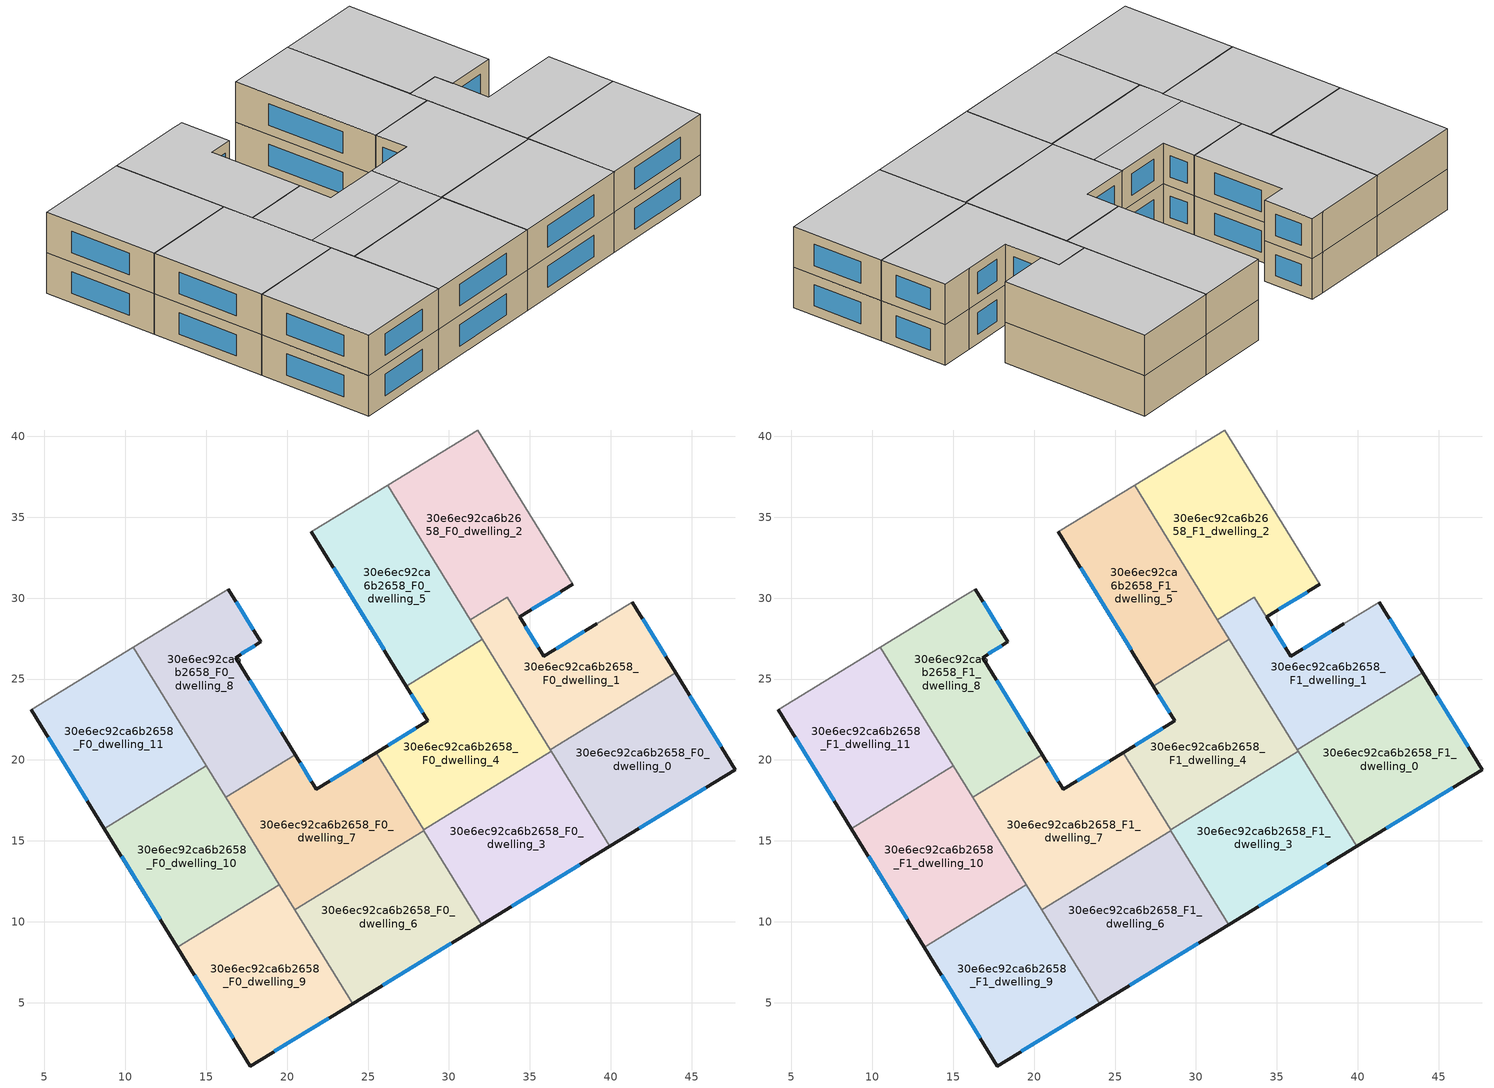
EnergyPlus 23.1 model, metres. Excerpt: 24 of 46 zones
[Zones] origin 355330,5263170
30e6ec92ca6b2658_F0_dwelling_0
 floor ground (EU_floor_Construction): 44.02,25.38 47.7,19.4 39.93,14.66 36.27,20.62 z0
 wall outside (EU_wall_Construction): 39.93,14.66 47.7,19.4 44.02,25.38 z0:3
 wall to 30e6ec92ca6b2658_F0_dwelling_1 (EU_wall_Construction): 44.02,25.38 36.27,20.62 z0:3
 wall to 30e6ec92ca6b2658_F0_dwelling_3 (EU_wall_Construction): 36.32,20.53 39.93,14.66 z0:3
 wall to 30e6ec92ca6b2658_F0_dwelling_4 (EU_wall_Construction): 36.27,20.62 36.32,20.53 z0:3
 window (EU_Window_Construction): 46.83,20.81 44.88,23.98 / 41.75,15.77 45.87,18.29 z0.7:2.3
30e6ec92ca6b2658_F0_dwelling_1
 floor ground (EU_floor_Construction): 41.34,29.75 44.02,25.38 36.27,20.62 31.33,28.65 33.61,30.06 34.36,28.85 35.86,26.4 39.14,28.41 z0
 wall outside (EU_wall_Construction): 44.02,25.38 41.34,29.75 / 39.14,28.41 35.86,26.4 34.36,28.85 z0:3
 wall adiabatic (EU_wall_Construction): 41.34,29.75 39.14,28.41 z0:3
 wall to 30e6ec92ca6b2658_F0_dwelling_4 (EU_wall_Construction): 32.07,27.45 36.27,20.62 z0:3
 wall to 30e6ec92ca6b2658_F0_dwelling_2 (EU_wall_Construction): 34.36,28.85 33.61,30.06 31.33,28.65 z0:3
 wall to 30e6ec92ca6b2658_F0_dwelling_5 (EU_wall_Construction): 31.33,28.65 32.07,27.45 z0:3
 window (EU_Window_Construction): 43.39,26.41 41.97,28.72 / 35.51,26.98 34.71,28.27 / 38.37,27.94 36.63,26.87 z0.7:2.3
30e6ec92ca6b2658_F0_dwelling_10
 floor ground (EU_floor_Construction): 15.01,19.64 19.52,12.29 13.22,8.42 8.7,15.76 z0
 wall outside (EU_wall_Construction): 8.7,15.76 13.22,8.42 z0:3
 wall to 30e6ec92ca6b2658_F0_dwelling_9 (EU_wall_Construction): 13.22,8.42 19.52,12.29 z0:3
 wall to 30e6ec92ca6b2658_F0_dwelling_11 (EU_wall_Construction): 15.01,19.64 8.7,15.76 z0:3
 wall to 30e6ec92ca6b2658_F0_dwelling_7 (EU_wall_Construction): 19.52,12.29 16.2,17.69 z0:3
 wall to 30e6ec92ca6b2658_F0_dwelling_8 (EU_wall_Construction): 16.2,17.69 15.01,19.64 z0:3
 window (EU_Window_Construction): 9.76,14.04 12.16,10.14 z0.7:2.3
30e6ec92ca6b2658_F0_dwelling_11
 floor ground (EU_floor_Construction): 10.5,26.97 15.01,19.64 8.7,15.76 4.18,23.12 z0
 wall outside (EU_wall_Construction): 4.18,23.12 8.7,15.76 z0:3
 wall adiabatic (EU_wall_Construction): 10.5,26.97 4.18,23.12 z0:3
 wall to 30e6ec92ca6b2658_F0_dwelling_8 (EU_wall_Construction): 15.01,19.64 10.5,26.97 z0:3
 window (EU_Window_Construction): 5.24,21.39 7.64,17.49 z0.7:2.3
30e6ec92ca6b2658_F0_dwelling_2
 floor ground (EU_floor_Construction): 31.77,40.39 37.64,30.85 34.36,28.85 33.61,30.06 31.32,28.66 26.2,36.99 z0
 wall outside (EU_wall_Construction): 34.36,28.85 37.64,30.85 z0:3
 wall adiabatic (EU_wall_Construction): 37.64,30.85 31.77,40.39 26.2,36.99 z0:3
 wall to 30e6ec92ca6b2658_F0_dwelling_5 (EU_wall_Construction): 26.2,36.99 31.32,28.66 z0:3
 window (EU_Window_Construction): 35.13,29.32 36.87,30.38 z0.7:2.3
30e6ec92ca6b2658_F0_dwelling_3
 floor ground (EU_floor_Construction): 36.32,20.53 39.93,14.66 32.03,9.83 28.43,15.68 z0
 wall outside (EU_wall_Construction): 32.03,9.83 39.93,14.66 z0:3
 wall to 30e6ec92ca6b2658_F0_dwelling_4 (EU_wall_Construction): 36.32,20.53 28.43,15.68 25.5,20.46 z0:3
 wall to 30e6ec92ca6b2658_F0_dwelling_6 (EU_wall_Construction): 28.46,15.64 32.03,9.83 z0:3
 wall to 30e6ec92ca6b2658_F0_dwelling_7 (EU_wall_Construction): 25.5,20.46 28.43,15.68 28.46,15.64 z0:3
 window (EU_Window_Construction): 33.88,10.96 38.08,13.52 z0.7:2.3
30e6ec92ca6b2658_F0_dwelling_4
 floor ground (EU_floor_Construction): 32.07,27.45 36.32,20.53 28.43,15.68 25.5,20.46 28.69,22.41 27.37,24.56 z0
 wall outside (EU_wall_Construction): 27.37,24.56 28.69,22.41 25.5,20.46 z0:3
 wall to 30e6ec92ca6b2658_F0_dwelling_5 (EU_wall_Construction): 32.07,27.45 27.37,24.56 z0:3
 window (EU_Window_Construction): 27.94,21.95 26.25,20.91 / 27.68,24.05 28.38,22.91 z0.7:2.3
30e6ec92ca6b2658_F0_dwelling_5
 floor ground (EU_floor_Construction): 26.2,36.99 32.07,27.45 27.37,24.56 21.5,34.11 z0
 wall outside (EU_wall_Construction): 21.5,34.11 27.37,24.56 z0:3
 wall adiabatic (EU_wall_Construction): 26.2,36.99 21.5,34.11 z0:3
 window (EU_Window_Construction): 22.88,31.86 25.99,26.8 z0.7:2.3
30e6ec92ca6b2658_F0_dwelling_6
 floor ground (EU_floor_Construction): 28.46,15.64 32.03,9.83 24.04,4.94 20.48,10.74 z0
 wall outside (EU_wall_Construction): 24.04,4.94 32.03,9.83 z0:3
 wall to 30e6ec92ca6b2658_F0_dwelling_7 (EU_wall_Construction): 28.46,15.64 20.48,10.74 z0:3
 wall to 30e6ec92ca6b2658_F0_dwelling_9 (EU_wall_Construction): 20.48,10.74 24.04,4.94 z0:3
 window (EU_Window_Construction): 25.92,6.09 30.15,8.68 z0.7:2.3
30e6ec92ca6b2658_F0_dwelling_7
 floor ground (EU_floor_Construction): 25.5,20.46 28.46,15.64 20.48,10.74 16.2,17.69 20.5,20.33 21.81,18.2 z0
 wall outside (EU_wall_Construction): 25.5,20.46 21.81,18.2 20.5,20.33 z0:3
 wall to 30e6ec92ca6b2658_F0_dwelling_8 (EU_wall_Construction): 20.5,20.33 16.2,17.69 z0:3
 wall to 30e6ec92ca6b2658_F0_dwelling_9 (EU_wall_Construction): 19.52,12.29 20.48,10.74 z0:3
 window (EU_Window_Construction): 21.5,18.7 20.8,19.83 / 24.63,19.93 22.67,18.73 z0.7:2.3
30e6ec92ca6b2658_F0_dwelling_8
 floor ground (EU_floor_Construction): 18.38,27.29 16.81,26.33 20.5,20.33 16.2,17.69 10.5,26.97 15.44,29.99 16.37,30.55 z0
 wall outside (EU_wall_Construction): 20.5,20.33 16.81,26.33 18.38,27.29 16.37,30.55 z0:3
 wall adiabatic (EU_wall_Construction): 16.37,30.55 15.44,29.99 10.5,26.97 z0:3
 window (EU_Window_Construction): 17.9,28.06 16.84,29.79 / 17.18,26.55 18.01,27.06 / 19.63,21.74 17.67,24.92 z0.7:2.3
30e6ec92ca6b2658_F0_dwelling_9
 floor ground (EU_floor_Construction): 19.52,12.29 24.04,4.94 17.73,1.08 13.22,8.42 z0
 wall outside (EU_wall_Construction): 13.22,8.42 17.73,1.08 24.04,4.94 z0:3
 window (EU_Window_Construction): 19.21,1.99 22.56,4.04 / 14.28,6.7 16.67,2.81 z0.7:2.3
30e6ec92ca6b2658_F1_dwelling_0
 floor to 30e6ec92ca6b2658_F0_dwelling_0 (EU_floor_Construction): 44.02,25.38 47.7,19.4 39.93,14.66 36.27,20.62 z3
 wall outside (EU_wall_Construction): 39.93,14.66 47.7,19.4 44.02,25.38 z3:6
 wall to 30e6ec92ca6b2658_F1_dwelling_1 (EU_wall_Construction): 44.02,25.38 36.27,20.62 z3:6
 wall to 30e6ec92ca6b2658_F1_dwelling_3 (EU_wall_Construction): 36.32,20.53 39.93,14.66 z3:6
 wall to 30e6ec92ca6b2658_F1_dwelling_4 (EU_wall_Construction): 36.27,20.62 36.32,20.53 z3:6
 window (EU_Window_Construction): 46.83,20.81 44.88,23.98 / 41.75,15.77 45.87,18.29 z3.7:5.3
 ceiling to 30e6ec92ca6b2658_F2_dwelling_0 (EU_floor_Construction): 47.7,19.4 44.02,25.38 36.27,20.62 39.93,14.66 z6
30e6ec92ca6b2658_F1_dwelling_1
 floor to 30e6ec92ca6b2658_F0_dwelling_1 (EU_floor_Construction): 41.34,29.75 44.02,25.38 36.27,20.62 31.33,28.65 33.61,30.06 34.36,28.85 35.86,26.4 39.14,28.41 z3
 wall outside (EU_wall_Construction): 44.02,25.38 41.34,29.75 / 39.14,28.41 35.86,26.4 34.36,28.85 z3:6
 wall adiabatic (EU_wall_Construction): 41.34,29.75 39.14,28.41 z3:6
 wall to 30e6ec92ca6b2658_F1_dwelling_4 (EU_wall_Construction): 32.07,27.45 36.27,20.62 z3:6
 wall to 30e6ec92ca6b2658_F1_dwelling_2 (EU_wall_Construction): 34.36,28.85 33.61,30.06 31.33,28.65 z3:6
 wall to 30e6ec92ca6b2658_F1_dwelling_5 (EU_wall_Construction): 31.33,28.65 32.07,27.45 z3:6
 window (EU_Window_Construction): 43.39,26.41 41.97,28.72 / 35.51,26.98 34.71,28.27 / 38.37,27.94 36.63,26.87 z3.7:5.3
 ceiling to 30e6ec92ca6b2658_F2_dwelling_1 (EU_floor_Construction): 44.02,25.38 41.34,29.75 39.14,28.41 35.86,26.4 34.36,28.85 33.61,30.06 31.33,28.65 36.27,20.62 z6
30e6ec92ca6b2658_F1_dwelling_10
 floor to 30e6ec92ca6b2658_F0_dwelling_10 (EU_floor_Construction): 15.01,19.64 19.52,12.29 13.22,8.42 8.7,15.76 z3
 wall outside (EU_wall_Construction): 8.7,15.76 13.22,8.42 z3:6
 wall to 30e6ec92ca6b2658_F1_dwelling_9 (EU_wall_Construction): 13.22,8.42 19.52,12.29 z3:6
 wall to 30e6ec92ca6b2658_F1_dwelling_11 (EU_wall_Construction): 15.01,19.64 8.7,15.76 z3:6
 wall to 30e6ec92ca6b2658_F1_dwelling_7 (EU_wall_Construction): 19.52,12.29 16.2,17.69 z3:6
 wall to 30e6ec92ca6b2658_F1_dwelling_8 (EU_wall_Construction): 16.2,17.69 15.01,19.64 z3:6
 window (EU_Window_Construction): 9.76,14.04 12.16,10.14 z3.7:5.3
 ceiling to 30e6ec92ca6b2658_F2_dwelling_9 (EU_floor_Construction): 19.52,12.29 15.01,19.64 8.7,15.76 13.22,8.42 z6
30e6ec92ca6b2658_F1_dwelling_11
 floor to 30e6ec92ca6b2658_F0_dwelling_11 (EU_floor_Construction): 10.5,26.97 15.01,19.64 8.7,15.76 4.18,23.12 z3
 wall outside (EU_wall_Construction): 4.18,23.12 8.7,15.76 z3:6
 wall adiabatic (EU_wall_Construction): 10.5,26.97 4.18,23.12 z3:6
 wall to 30e6ec92ca6b2658_F1_dwelling_8 (EU_wall_Construction): 15.01,19.64 10.5,26.97 z3:6
 window (EU_Window_Construction): 5.24,21.39 7.64,17.49 z3.7:5.3
 ceiling to 30e6ec92ca6b2658_F2_dwelling_10 (EU_floor_Construction): 15.01,19.64 10.5,26.97 4.18,23.12 8.7,15.76 z6
30e6ec92ca6b2658_F1_dwelling_2
 floor to 30e6ec92ca6b2658_F0_dwelling_2 (EU_floor_Construction): 31.77,40.39 37.64,30.85 34.35,28.85 33.61,30.06 31.32,28.66 26.2,36.99 z3
 wall outside (EU_wall_Construction): 34.36,28.85 37.64,30.85 z3:6
 wall adiabatic (EU_wall_Construction): 37.64,30.85 31.77,40.39 26.2,36.99 z3:6
 wall to 30e6ec92ca6b2658_F1_dwelling_5 (EU_wall_Construction): 26.2,36.99 31.32,28.66 z3:6
 window (EU_Window_Construction): 35.13,29.32 36.87,30.38 z3.7:5.3
 ceiling to 30e6ec92ca6b2658_F2_dwelling_2 (EU_floor_Construction): 37.64,30.85 31.77,40.39 26.2,36.99 31.32,28.66 33.61,30.06 34.35,28.85 z6
30e6ec92ca6b2658_F1_dwelling_3
 floor to 30e6ec92ca6b2658_F0_dwelling_3 (EU_floor_Construction): 36.32,20.53 39.93,14.66 32.03,9.83 28.43,15.68 z3
 wall outside (EU_wall_Construction): 32.03,9.83 39.93,14.66 z3:6
 wall to 30e6ec92ca6b2658_F1_dwelling_4 (EU_wall_Construction): 36.32,20.53 28.43,15.68 25.5,20.46 z3:6
 wall to 30e6ec92ca6b2658_F1_dwelling_6 (EU_wall_Construction): 28.46,15.64 32.03,9.83 z3:6
 wall to 30e6ec92ca6b2658_F1_dwelling_7 (EU_wall_Construction): 25.5,20.46 28.43,15.68 28.46,15.64 z3:6
 window (EU_Window_Construction): 33.88,10.96 38.08,13.52 z3.7:5.3
 ceiling to 30e6ec92ca6b2658_F2_dwelling_3 (EU_floor_Construction): 39.93,14.66 36.32,20.53 28.43,15.68 32.03,9.83 z6
30e6ec92ca6b2658_F1_dwelling_4
 floor to 30e6ec92ca6b2658_F0_dwelling_4 (EU_floor_Construction): 32.07,27.45 36.32,20.53 28.43,15.68 25.5,20.46 28.69,22.41 27.37,24.56 z3
 wall outside (EU_wall_Construction): 27.37,24.56 28.69,22.41 25.5,20.46 z3:6
 wall to 30e6ec92ca6b2658_F1_dwelling_5 (EU_wall_Construction): 32.07,27.45 27.37,24.56 z3:6
 window (EU_Window_Construction): 27.94,21.95 26.25,20.91 / 27.68,24.05 28.38,22.91 z3.7:5.3
 ceiling to 30e6ec92ca6b2658_F2_dwelling_4 (EU_floor_Construction): 36.32,20.53 32.07,27.45 27.37,24.56 28.69,22.41 25.5,20.46 28.43,15.68 z6
30e6ec92ca6b2658_F1_dwelling_5
 floor to 30e6ec92ca6b2658_F0_dwelling_5 (EU_floor_Construction): 26.2,36.99 32.07,27.45 27.37,24.56 21.5,34.11 z3
 wall outside (EU_wall_Construction): 21.5,34.11 27.37,24.56 z3:6
 wall adiabatic (EU_wall_Construction): 26.2,36.99 21.5,34.11 z3:6
 window (EU_Window_Construction): 22.88,31.86 25.99,26.8 z3.7:5.3
 ceiling to 30e6ec92ca6b2658_F2_dwelling_5 (EU_floor_Construction): 32.07,27.45 26.2,36.99 21.5,34.11 27.37,24.56 z6
30e6ec92ca6b2658_F1_dwelling_6
 floor to 30e6ec92ca6b2658_F0_dwelling_6 (EU_floor_Construction): 28.46,15.64 32.03,9.83 24.04,4.94 20.48,10.74 z3
 wall outside (EU_wall_Construction): 24.04,4.94 32.03,9.83 z3:6
 wall to 30e6ec92ca6b2658_F1_dwelling_7 (EU_wall_Construction): 28.46,15.64 20.48,10.74 z3:6
 wall to 30e6ec92ca6b2658_F1_dwelling_9 (EU_wall_Construction): 20.48,10.74 24.04,4.94 z3:6
 window (EU_Window_Construction): 25.92,6.09 30.15,8.68 z3.7:5.3
 ceiling to 30e6ec92ca6b2658_F2_dwelling_6 (EU_floor_Construction): 32.03,9.83 28.46,15.64 20.48,10.74 24.04,4.94 z6
30e6ec92ca6b2658_F1_dwelling_7
 floor to 30e6ec92ca6b2658_F0_dwelling_7 (EU_floor_Construction): 25.5,20.46 28.46,15.64 20.48,10.74 16.2,17.69 20.5,20.33 21.81,18.2 z3
 wall outside (EU_wall_Construction): 25.5,20.46 21.81,18.2 20.5,20.33 z3:6
 wall to 30e6ec92ca6b2658_F1_dwelling_8 (EU_wall_Construction): 20.5,20.33 16.2,17.69 z3:6
 wall to 30e6ec92ca6b2658_F1_dwelling_9 (EU_wall_Construction): 19.52,12.29 20.48,10.74 z3:6
 window (EU_Window_Construction): 21.5,18.7 20.8,19.83 / 24.63,19.93 22.67,18.73 z3.7:5.3
 ceiling to 30e6ec92ca6b2658_F2_dwelling_7 (EU_floor_Construction): 26.67,18.54 25.5,20.46 21.81,18.2 20.5,20.33 16.2,17.69 18.7,13.63 z6
 ceiling to 30e6ec92ca6b2658_F2_dwelling_6 (EU_floor_Construction): 28.46,15.64 26.67,18.54 18.7,13.63 20.48,10.74 z6
30e6ec92ca6b2658_F1_dwelling_8
 floor to 30e6ec92ca6b2658_F0_dwelling_8 (EU_floor_Construction): 18.38,27.29 16.81,26.33 20.5,20.33 16.2,17.69 10.5,26.97 15.44,29.99 16.37,30.55 z3
 wall outside (EU_wall_Construction): 20.5,20.33 16.81,26.33 18.38,27.29 16.37,30.55 z3:6
 wall adiabatic (EU_wall_Construction): 16.37,30.55 15.44,29.99 10.5,26.97 z3:6
 window (EU_Window_Construction): 17.9,28.06 16.84,29.79 / 17.18,26.55 18.01,27.06 / 19.63,21.74 17.67,24.92 z3.7:5.3
 ceiling to 30e6ec92ca6b2658_F2_dwelling_7 (EU_floor_Construction): 20.5,20.33 16.81,26.33 18.38,27.29 16.37,30.55 15.44,29.99 10.5,26.97 16.2,17.69 z6
30e6ec92ca6b2658_F1_dwelling_9
 floor to 30e6ec92ca6b2658_F0_dwelling_9 (EU_floor_Construction): 19.52,12.29 24.04,4.94 17.73,1.08 13.22,8.42 z3
 wall outside (EU_wall_Construction): 13.22,8.42 17.73,1.08 24.04,4.94 z3:6
 window (EU_Window_Construction): 19.21,1.99 22.56,4.04 / 14.28,6.7 16.67,2.81 z3.7:5.3
 ceiling to 30e6ec92ca6b2658_F2_dwelling_8 (EU_floor_Construction): 24.04,4.94 19.52,12.29 13.22,8.42 17.73,1.08 z6
[Building]
EU S2 Campaign: North Axis=0; Terrain=City; Solar Distribution=FullExterior
[Site:Location]
Budapest.Ferenc.Liszt.Intl.AP: Latitude=47.437; Longitude=19.256; Time Zone=1; Elevation=185
[SizingPeriod:WeatherFileDays]
AnnualSizingPeriod: Begin Month=1; Begin Day of Month=1; End Month=12; End Day of Month=31; Day of Week for Start Day=Monday; Use Weather File Daylight Saving Period=No; Use Weather File Rain and Snow Indicators=No
[MATERIAL]
EU_InternalMass_Material: Roughness=MediumRough; Thickness=0.1; Conductivity=1; Density=1800; Specific Heat=900; Thermal Absorptance=0.9; Solar Absorptance=0.7; Visible Absorptance=0.7
[MATERIAL:NOMASS] Roughness=MediumRough; Thermal Absorptance=0.9; Solar Absorptance=0.7; Visible Absorptance=0.7
Name | Thermal Resistance
EU_wall_NoMass | 0.832559
EU_floor_NoMass | 0.872794
[WINDOWMATERIAL:SIMPLEGLAZINGSYSTEM]
EU_Window_SimpleGlazing: UFactor=2.79869; Solar Heat Gain Coefficient=0.75; Visible Transmittance=0.75
[CONSTRUCTION]
EU_wall_Construction: EU_wall_NoMass
EU_floor_Construction: EU_floor_NoMass
EU_Window_Construction: EU_Window_SimpleGlazing
EU_InternalMass_Construction: EU_InternalMass_Material
[ZONE] Type=1; Multiplier=1; Ceiling Height=autocalculate; Floor Area=autocalculate; Part of Total Floor Area=Yes
Name | Volume
30e6ec92ca6b2658_F0_dwelling_0; 30e6ec92ca6b2658_F1_dwelling_0 | 191.306
30e6ec92ca6b2658_F0_dwelling_1; 30e6ec92ca6b2658_F1_dwelling_1 | 174.742
30e6ec92ca6b2658_F0_dwelling_10; 30e6ec92ca6b2658_F1_dwelling_10 | 191.302
30e6ec92ca6b2658_F0_dwelling_11; 30e6ec92ca6b2658_F1_dwelling_11 | 191.326
30e6ec92ca6b2658_F0_dwelling_2 | 207.886
30e6ec92ca6b2658_F1_dwelling_2 | 207.867
30e6ec92ca6b2658_F0_dwelling_3; 30e6ec92ca6b2658_F1_dwelling_3 | 191.313
30e6ec92ca6b2658_F0_dwelling_4; 30e6ec92ca6b2658_F1_dwelling_4 | 197.141
30e6ec92ca6b2658_F0_dwelling_5; 30e6ec92ca6b2658_F1_dwelling_5 | 185.453
30e6ec92ca6b2658_F0_dwelling_6; 30e6ec92ca6b2658_F1_dwelling_6 | 191.316
30e6ec92ca6b2658_F0_dwelling_7; 30e6ec92ca6b2658_F1_dwelling_7 | 196.834
30e6ec92ca6b2658_F0_dwelling_8; 30e6ec92ca6b2658_F1_dwelling_8 | 185.775
30e6ec92ca6b2658_F0_dwelling_9; 30e6ec92ca6b2658_F1_dwelling_9 | 191.299
[INTERNALMASS] Construction=EU_InternalMass_Construction
Name | Zone or ZoneList | Surface Area
30e6ec92ca6b2658_F0_dwelling_0_EU_InternalMass | 30e6ec92ca6b2658_F0_dwelling_0 | 63.7686
30e6ec92ca6b2658_F0_dwelling_1_EU_InternalMass | 30e6ec92ca6b2658_F0_dwelling_1 | 58.2436
30e6ec92ca6b2658_F0_dwelling_2_EU_InternalMass | 30e6ec92ca6b2658_F0_dwelling_2 | 69.2951
30e6ec92ca6b2658_F0_dwelling_3_EU_InternalMass | 30e6ec92ca6b2658_F0_dwelling_3 | 63.7744
30e6ec92ca6b2658_F0_dwelling_4_EU_InternalMass | 30e6ec92ca6b2658_F0_dwelling_4 | 65.7137
30e6ec92ca6b2658_F0_dwelling_5_EU_InternalMass | 30e6ec92ca6b2658_F0_dwelling_5 | 61.8177
30e6ec92ca6b2658_F0_dwelling_6_EU_InternalMass | 30e6ec92ca6b2658_F0_dwelling_6 | 63.7721
30e6ec92ca6b2658_F0_dwelling_7_EU_InternalMass | 30e6ec92ca6b2658_F0_dwelling_7 | 65.6115
30e6ec92ca6b2658_F0_dwelling_8_EU_InternalMass | 30e6ec92ca6b2658_F0_dwelling_8 | 61.9249
30e6ec92ca6b2658_F0_dwelling_9_EU_InternalMass | 30e6ec92ca6b2658_F0_dwelling_9 | 63.7664
30e6ec92ca6b2658_F0_dwelling_10_EU_InternalMass | 30e6ec92ca6b2658_F0_dwelling_10 | 63.7673
30e6ec92ca6b2658_F0_dwelling_11_EU_InternalMass | 30e6ec92ca6b2658_F0_dwelling_11 | 63.7755
30e6ec92ca6b2658_F1_dwelling_0_EU_InternalMass | 30e6ec92ca6b2658_F1_dwelling_0 | 63.7686
30e6ec92ca6b2658_F1_dwelling_1_EU_InternalMass | 30e6ec92ca6b2658_F1_dwelling_1 | 58.2436
30e6ec92ca6b2658_F1_dwelling_2_EU_InternalMass | 30e6ec92ca6b2658_F1_dwelling_2 | 69.2951
30e6ec92ca6b2658_F1_dwelling_3_EU_InternalMass | 30e6ec92ca6b2658_F1_dwelling_3 | 63.7744
30e6ec92ca6b2658_F1_dwelling_4_EU_InternalMass | 30e6ec92ca6b2658_F1_dwelling_4 | 65.7137
30e6ec92ca6b2658_F1_dwelling_5_EU_InternalMass | 30e6ec92ca6b2658_F1_dwelling_5 | 61.8177
30e6ec92ca6b2658_F1_dwelling_6_EU_InternalMass | 30e6ec92ca6b2658_F1_dwelling_6 | 63.7721
30e6ec92ca6b2658_F1_dwelling_7_EU_InternalMass | 30e6ec92ca6b2658_F1_dwelling_7 | 65.6115
30e6ec92ca6b2658_F1_dwelling_8_EU_InternalMass | 30e6ec92ca6b2658_F1_dwelling_8 | 61.9249
30e6ec92ca6b2658_F1_dwelling_9_EU_InternalMass | 30e6ec92ca6b2658_F1_dwelling_9 | 63.7664
30e6ec92ca6b2658_F1_dwelling_10_EU_InternalMass | 30e6ec92ca6b2658_F1_dwelling_10 | 63.7673
30e6ec92ca6b2658_F1_dwelling_11_EU_InternalMass | 30e6ec92ca6b2658_F1_dwelling_11 | 63.7755
[OTHEREQUIPMENT] Fuel Type=Electricity; Design Level Calculation Method=Watts/Area; Power per Zone Floor Area=1; Fraction Latent=0; Fraction Radiant=0; Fraction Lost=0; Carbon Dioxide Generation Rate=0; EndUse Subcategory=EU_Step8_InternalGains
Name | Zone or ZoneList or Space or SpaceList | Schedule
EU_Step8_InternalGain_30e6ec92ca6b2658_F0_dwelling_0_f000 | 30e6ec92ca6b2658_F0_dwelling_0 | EU_Step8_GainSchedule_30e6ec92ca6b2658_F0_dwelling_0_f000
EU_Step8_InternalGain_30e6ec92ca6b2658_F0_dwelling_1_f000 | 30e6ec92ca6b2658_F0_dwelling_1 | EU_Step8_GainSchedule_30e6ec92ca6b2658_F0_dwelling_1_f000
EU_Step8_InternalGain_30e6ec92ca6b2658_F0_dwelling_2_f000 | 30e6ec92ca6b2658_F0_dwelling_2 | EU_Step8_GainSchedule_30e6ec92ca6b2658_F0_dwelling_2_f000
EU_Step8_InternalGain_30e6ec92ca6b2658_F0_dwelling_3_f000 | 30e6ec92ca6b2658_F0_dwelling_3 | EU_Step8_GainSchedule_30e6ec92ca6b2658_F0_dwelling_3_f000
EU_Step8_InternalGain_30e6ec92ca6b2658_F0_dwelling_4_f000 | 30e6ec92ca6b2658_F0_dwelling_4 | EU_Step8_GainSchedule_30e6ec92ca6b2658_F0_dwelling_4_f000
EU_Step8_InternalGain_30e6ec92ca6b2658_F0_dwelling_5_f000 | 30e6ec92ca6b2658_F0_dwelling_5 | EU_Step8_GainSchedule_30e6ec92ca6b2658_F0_dwelling_5_f000
EU_Step8_InternalGain_30e6ec92ca6b2658_F0_dwelling_6_f000 | 30e6ec92ca6b2658_F0_dwelling_6 | EU_Step8_GainSchedule_30e6ec92ca6b2658_F0_dwelling_6_f000
EU_Step8_InternalGain_30e6ec92ca6b2658_F0_dwelling_7_f000 | 30e6ec92ca6b2658_F0_dwelling_7 | EU_Step8_GainSchedule_30e6ec92ca6b2658_F0_dwelling_7_f000
EU_Step8_InternalGain_30e6ec92ca6b2658_F0_dwelling_8_f000 | 30e6ec92ca6b2658_F0_dwelling_8 | EU_Step8_GainSchedule_30e6ec92ca6b2658_F0_dwelling_8_f000
EU_Step8_InternalGain_30e6ec92ca6b2658_F0_dwelling_9_f000 | 30e6ec92ca6b2658_F0_dwelling_9 | EU_Step8_GainSchedule_30e6ec92ca6b2658_F0_dwelling_9_f000
EU_Step8_InternalGain_30e6ec92ca6b2658_F0_dwelling_10_f000 | 30e6ec92ca6b2658_F0_dwelling_10 | EU_Step8_GainSchedule_30e6ec92ca6b2658_F0_dwelling_10_f000
EU_Step8_InternalGain_30e6ec92ca6b2658_F0_dwelling_11_f000 | 30e6ec92ca6b2658_F0_dwelling_11 | EU_Step8_GainSchedule_30e6ec92ca6b2658_F0_dwelling_11_f000
EU_Step8_InternalGain_30e6ec92ca6b2658_F1_dwelling_0_f000 | 30e6ec92ca6b2658_F1_dwelling_0 | EU_Step8_GainSchedule_30e6ec92ca6b2658_F1_dwelling_0_f000
EU_Step8_InternalGain_30e6ec92ca6b2658_F1_dwelling_1_f000 | 30e6ec92ca6b2658_F1_dwelling_1 | EU_Step8_GainSchedule_30e6ec92ca6b2658_F1_dwelling_1_f000
EU_Step8_InternalGain_30e6ec92ca6b2658_F1_dwelling_2_f000 | 30e6ec92ca6b2658_F1_dwelling_2 | EU_Step8_GainSchedule_30e6ec92ca6b2658_F1_dwelling_2_f000
EU_Step8_InternalGain_30e6ec92ca6b2658_F1_dwelling_3_f000 | 30e6ec92ca6b2658_F1_dwelling_3 | EU_Step8_GainSchedule_30e6ec92ca6b2658_F1_dwelling_3_f000
EU_Step8_InternalGain_30e6ec92ca6b2658_F1_dwelling_4_f000 | 30e6ec92ca6b2658_F1_dwelling_4 | EU_Step8_GainSchedule_30e6ec92ca6b2658_F1_dwelling_4_f000
EU_Step8_InternalGain_30e6ec92ca6b2658_F1_dwelling_5_f000 | 30e6ec92ca6b2658_F1_dwelling_5 | EU_Step8_GainSchedule_30e6ec92ca6b2658_F1_dwelling_5_f000
EU_Step8_InternalGain_30e6ec92ca6b2658_F1_dwelling_6_f000 | 30e6ec92ca6b2658_F1_dwelling_6 | EU_Step8_GainSchedule_30e6ec92ca6b2658_F1_dwelling_6_f000
EU_Step8_InternalGain_30e6ec92ca6b2658_F1_dwelling_7_f000 | 30e6ec92ca6b2658_F1_dwelling_7 | EU_Step8_GainSchedule_30e6ec92ca6b2658_F1_dwelling_7_f000
EU_Step8_InternalGain_30e6ec92ca6b2658_F1_dwelling_8_f000 | 30e6ec92ca6b2658_F1_dwelling_8 | EU_Step8_GainSchedule_30e6ec92ca6b2658_F1_dwelling_8_f000
EU_Step8_InternalGain_30e6ec92ca6b2658_F1_dwelling_9_f000 | 30e6ec92ca6b2658_F1_dwelling_9 | EU_Step8_GainSchedule_30e6ec92ca6b2658_F1_dwelling_9_f000
EU_Step8_InternalGain_30e6ec92ca6b2658_F1_dwelling_10_f000 | 30e6ec92ca6b2658_F1_dwelling_10 | EU_Step8_GainSchedule_30e6ec92ca6b2658_F1_dwelling_10_f000
EU_Step8_InternalGain_30e6ec92ca6b2658_F1_dwelling_11_f000 | 30e6ec92ca6b2658_F1_dwelling_11 | EU_Step8_GainSchedule_30e6ec92ca6b2658_F1_dwelling_11_f000
[ZONEVENTILATION:DESIGNFLOWRATE] Schedule=EU_AlwaysOn; Design Flow Rate Calculation Method=AirChanges/Hour; Air Changes per Hour=0.475469; Ventilation Type=Natural; Fan Pressure Rise=0; Fan Total Efficiency=1; Constant Term Coefficient=1; Temperature Term Coefficient=0; Velocity Term Coefficient=0; Velocity Squared Term Coefficient=0; Minimum Indoor Temperature=-100; Maximum Indoor Temperature=100; Delta Temperature=-100; Minimum Outdoor Temperature=-100; Maximum Outdoor Temperature=100; Maximum Wind Speed=40
Name | Zone or ZoneList or Space or SpaceList
EU_ConstantAir_30e6ec92ca6b2658_F0_dwelling_0 | 30e6ec92ca6b2658_F0_dwelling_0
EU_ConstantAir_30e6ec92ca6b2658_F0_dwelling_1 | 30e6ec92ca6b2658_F0_dwelling_1
EU_ConstantAir_30e6ec92ca6b2658_F0_dwelling_2 | 30e6ec92ca6b2658_F0_dwelling_2
EU_ConstantAir_30e6ec92ca6b2658_F0_dwelling_3 | 30e6ec92ca6b2658_F0_dwelling_3
EU_ConstantAir_30e6ec92ca6b2658_F0_dwelling_4 | 30e6ec92ca6b2658_F0_dwelling_4
EU_ConstantAir_30e6ec92ca6b2658_F0_dwelling_5 | 30e6ec92ca6b2658_F0_dwelling_5
EU_ConstantAir_30e6ec92ca6b2658_F0_dwelling_6 | 30e6ec92ca6b2658_F0_dwelling_6
EU_ConstantAir_30e6ec92ca6b2658_F0_dwelling_7 | 30e6ec92ca6b2658_F0_dwelling_7
EU_ConstantAir_30e6ec92ca6b2658_F0_dwelling_8 | 30e6ec92ca6b2658_F0_dwelling_8
EU_ConstantAir_30e6ec92ca6b2658_F0_dwelling_9 | 30e6ec92ca6b2658_F0_dwelling_9
EU_ConstantAir_30e6ec92ca6b2658_F0_dwelling_10 | 30e6ec92ca6b2658_F0_dwelling_10
EU_ConstantAir_30e6ec92ca6b2658_F0_dwelling_11 | 30e6ec92ca6b2658_F0_dwelling_11
EU_ConstantAir_30e6ec92ca6b2658_F1_dwelling_0 | 30e6ec92ca6b2658_F1_dwelling_0
EU_ConstantAir_30e6ec92ca6b2658_F1_dwelling_1 | 30e6ec92ca6b2658_F1_dwelling_1
EU_ConstantAir_30e6ec92ca6b2658_F1_dwelling_2 | 30e6ec92ca6b2658_F1_dwelling_2
EU_ConstantAir_30e6ec92ca6b2658_F1_dwelling_3 | 30e6ec92ca6b2658_F1_dwelling_3
EU_ConstantAir_30e6ec92ca6b2658_F1_dwelling_4 | 30e6ec92ca6b2658_F1_dwelling_4
EU_ConstantAir_30e6ec92ca6b2658_F1_dwelling_5 | 30e6ec92ca6b2658_F1_dwelling_5
EU_ConstantAir_30e6ec92ca6b2658_F1_dwelling_6 | 30e6ec92ca6b2658_F1_dwelling_6
EU_ConstantAir_30e6ec92ca6b2658_F1_dwelling_7 | 30e6ec92ca6b2658_F1_dwelling_7
EU_ConstantAir_30e6ec92ca6b2658_F1_dwelling_8 | 30e6ec92ca6b2658_F1_dwelling_8
EU_ConstantAir_30e6ec92ca6b2658_F1_dwelling_9 | 30e6ec92ca6b2658_F1_dwelling_9
EU_ConstantAir_30e6ec92ca6b2658_F1_dwelling_10 | 30e6ec92ca6b2658_F1_dwelling_10
EU_ConstantAir_30e6ec92ca6b2658_F1_dwelling_11 | 30e6ec92ca6b2658_F1_dwelling_11
[HVACTEMPLATE:THERMOSTAT] Constant Heating Setpoint=20; Constant Cooling Setpoint=50
EU_HeatOnly_30e6ec92ca6b2658_F0_dwelling_0; EU_HeatOnly_30e6ec92ca6b2658_F0_dwelling_1; EU_HeatOnly_30e6ec92ca6b2658_F0_dwelling_2; EU_HeatOnly_30e6ec92ca6b2658_F0_dwelling_3; EU_HeatOnly_30e6ec92ca6b2658_F0_dwelling_4; EU_HeatOnly_30e6ec92ca6b2658_F0_dwelling_5; EU_HeatOnly_30e6ec92ca6b2658_F0_dwelling_6; EU_HeatOnly_30e6ec92ca6b2658_F0_dwelling_7; EU_HeatOnly_30e6ec92ca6b2658_F0_dwelling_8; EU_HeatOnly_30e6ec92ca6b2658_F0_dwelling_9; EU_HeatOnly_30e6ec92ca6b2658_F0_dwelling_10; EU_HeatOnly_30e6ec92ca6b2658_F0_dwelling_11; EU_HeatOnly_30e6ec92ca6b2658_F1_dwelling_0; EU_HeatOnly_30e6ec92ca6b2658_F1_dwelling_1; EU_HeatOnly_30e6ec92ca6b2658_F1_dwelling_2; EU_HeatOnly_30e6ec92ca6b2658_F1_dwelling_3; EU_HeatOnly_30e6ec92ca6b2658_F1_dwelling_4; EU_HeatOnly_30e6ec92ca6b2658_F1_dwelling_5; EU_HeatOnly_30e6ec92ca6b2658_F1_dwelling_6; EU_HeatOnly_30e6ec92ca6b2658_F1_dwelling_7; EU_HeatOnly_30e6ec92ca6b2658_F1_dwelling_8; EU_HeatOnly_30e6ec92ca6b2658_F1_dwelling_9; EU_HeatOnly_30e6ec92ca6b2658_F1_dwelling_10; EU_HeatOnly_30e6ec92ca6b2658_F1_dwelling_11; EU_HeatOnly_30e6ec92ca6b2658_F2_dwelling_0; EU_HeatOnly_30e6ec92ca6b2658_F2_dwelling_1; EU_HeatOnly_30e6ec92ca6b2658_F2_dwelling_2; EU_HeatOnly_30e6ec92ca6b2658_F2_dwelling_3; EU_HeatOnly_30e6ec92ca6b2658_F2_dwelling_4; EU_HeatOnly_30e6ec92ca6b2658_F2_dwelling_5; EU_HeatOnly_30e6ec92ca6b2658_F2_dwelling_6; EU_HeatOnly_30e6ec92ca6b2658_F2_dwelling_7; EU_HeatOnly_30e6ec92ca6b2658_F2_dwelling_8; EU_HeatOnly_30e6ec92ca6b2658_F2_dwelling_9; EU_HeatOnly_30e6ec92ca6b2658_F2_dwelling_10; EU_HeatOnly_30e6ec92ca6b2658_F3_dwelling_0; EU_HeatOnly_30e6ec92ca6b2658_F3_dwelling_1; EU_HeatOnly_30e6ec92ca6b2658_F3_dwelling_2; EU_HeatOnly_30e6ec92ca6b2658_F3_dwelling_3; EU_HeatOnly_30e6ec92ca6b2658_F3_dwelling_4; EU_HeatOnly_30e6ec92ca6b2658_F3_dwelling_5; EU_HeatOnly_30e6ec92ca6b2658_F3_dwelling_6; EU_HeatOnly_30e6ec92ca6b2658_F3_dwelling_7; EU_HeatOnly_30e6ec92ca6b2658_F3_dwelling_8; EU_HeatOnly_30e6ec92ca6b2658_F3_dwelling_9; EU_HeatOnly_30e6ec92ca6b2658_F3_dwelling_10
[HVACTEMPLATE:ZONE:IDEALLOADSAIRSYSTEM] System Availability Schedule=EU_AlwaysOn; Maximum Heating Supply Air Temperature=50; Minimum Cooling Supply Air Temperature=13; Maximum Heating Supply Air Humidity Ratio=0.0156; Minimum Cooling Supply Air Humidity Ratio=0.0077; Heating Limit=NoLimit; Cooling Limit=NoLimit; Heating Availability Schedule=EU_AlwaysOn; Cooling Availability Schedule=EU_CoolingOff; Dehumidification Control Type=ConstantSensibleHeatRatio; Cooling Sensible Heat Ratio=0.7; Dehumidification Setpoint=60; Humidification Control Type=None; Humidification Setpoint=30; Outdoor Air Method=None; Outdoor Air Flow Rate per Person=0.00944; Outdoor Air Flow Rate per Zone Floor Area=0; Outdoor Air Flow Rate per Zone=0; Demand Controlled Ventilation Type=None; Outdoor Air Economizer Type=NoEconomizer; Heat Recovery Type=None; Sensible Heat Recovery Effectiveness=0.7; Latent Heat Recovery Effectiveness=0.65
Name | Template Thermostat
30e6ec92ca6b2658_F0_dwelling_0 | EU_HeatOnly_30e6ec92ca6b2658_F0_dwelling_0
30e6ec92ca6b2658_F0_dwelling_1 | EU_HeatOnly_30e6ec92ca6b2658_F0_dwelling_1
30e6ec92ca6b2658_F0_dwelling_2 | EU_HeatOnly_30e6ec92ca6b2658_F0_dwelling_2
30e6ec92ca6b2658_F0_dwelling_3 | EU_HeatOnly_30e6ec92ca6b2658_F0_dwelling_3
30e6ec92ca6b2658_F0_dwelling_4 | EU_HeatOnly_30e6ec92ca6b2658_F0_dwelling_4
30e6ec92ca6b2658_F0_dwelling_5 | EU_HeatOnly_30e6ec92ca6b2658_F0_dwelling_5
30e6ec92ca6b2658_F0_dwelling_6 | EU_HeatOnly_30e6ec92ca6b2658_F0_dwelling_6
30e6ec92ca6b2658_F0_dwelling_7 | EU_HeatOnly_30e6ec92ca6b2658_F0_dwelling_7
30e6ec92ca6b2658_F0_dwelling_8 | EU_HeatOnly_30e6ec92ca6b2658_F0_dwelling_8
30e6ec92ca6b2658_F0_dwelling_9 | EU_HeatOnly_30e6ec92ca6b2658_F0_dwelling_9
30e6ec92ca6b2658_F0_dwelling_10 | EU_HeatOnly_30e6ec92ca6b2658_F0_dwelling_10
30e6ec92ca6b2658_F0_dwelling_11 | EU_HeatOnly_30e6ec92ca6b2658_F0_dwelling_11
30e6ec92ca6b2658_F1_dwelling_0 | EU_HeatOnly_30e6ec92ca6b2658_F1_dwelling_0
30e6ec92ca6b2658_F1_dwelling_1 | EU_HeatOnly_30e6ec92ca6b2658_F1_dwelling_1
30e6ec92ca6b2658_F1_dwelling_2 | EU_HeatOnly_30e6ec92ca6b2658_F1_dwelling_2
30e6ec92ca6b2658_F1_dwelling_3 | EU_HeatOnly_30e6ec92ca6b2658_F1_dwelling_3
30e6ec92ca6b2658_F1_dwelling_4 | EU_HeatOnly_30e6ec92ca6b2658_F1_dwelling_4
30e6ec92ca6b2658_F1_dwelling_5 | EU_HeatOnly_30e6ec92ca6b2658_F1_dwelling_5
30e6ec92ca6b2658_F1_dwelling_6 | EU_HeatOnly_30e6ec92ca6b2658_F1_dwelling_6
30e6ec92ca6b2658_F1_dwelling_7 | EU_HeatOnly_30e6ec92ca6b2658_F1_dwelling_7
30e6ec92ca6b2658_F1_dwelling_8 | EU_HeatOnly_30e6ec92ca6b2658_F1_dwelling_8
30e6ec92ca6b2658_F1_dwelling_9 | EU_HeatOnly_30e6ec92ca6b2658_F1_dwelling_9
30e6ec92ca6b2658_F1_dwelling_10 | EU_HeatOnly_30e6ec92ca6b2658_F1_dwelling_10
30e6ec92ca6b2658_F1_dwelling_11 | EU_HeatOnly_30e6ec92ca6b2658_F1_dwelling_11
[SIZING:ZONE] Zone Cooling Design Supply Air Temperature Input Method=SupplyAirTemperature; Zone Cooling Design Supply Air Temperature=13; Zone Heating Design Supply Air Temperature Input Method=SupplyAirTemperature; Zone Heating Design Supply Air Temperature=50; Zone Cooling Design Supply Air Humidity Ratio=0.008; Zone Heating Design Supply Air Humidity Ratio=0.008; Cooling Design Air Flow Method=DesignDay; Cooling Design Air Flow Rate=0; Cooling Minimum Air Flow per Zone Floor Area=0.000762; Cooling Minimum Air Flow=0; Cooling Minimum Air Flow Fraction=0.2; Heating Design Air Flow Method=DesignDay; Heating Design Air Flow Rate=0; Heating Maximum Air Flow per Zone Floor Area=0.002032; Heating Maximum Air Flow=0.141576; Heating Maximum Air Flow Fraction=0.3; Account for Dedicated Outdoor Air System=No; Dedicated Outdoor Air System Control Strategy=NeutralSupplyAir; Dedicated Outdoor Air Low Setpoint Temperature for Design=autosize; Dedicated Outdoor Air High Setpoint Temperature for Design=autosize; Zone Load Sizing Method=Sensible Load Only No Latent Load; Zone Latent Cooling Design Supply Air Humidity Ratio Input Method=HumidityRatioDifference; Zone Cooling Design Supply Air Humidity Ratio Difference=0.005; Zone Latent Heating Design Supply Air Humidity Ratio Input Method=HumidityRatioDifference; Zone Humidification Design Supply Air Humidity Ratio Difference=0.005
30e6ec92ca6b2658_F0_dwelling_0; 30e6ec92ca6b2658_F0_dwelling_1; 30e6ec92ca6b2658_F0_dwelling_2; 30e6ec92ca6b2658_F0_dwelling_3; 30e6ec92ca6b2658_F0_dwelling_4; 30e6ec92ca6b2658_F0_dwelling_5; 30e6ec92ca6b2658_F0_dwelling_6; 30e6ec92ca6b2658_F0_dwelling_7; 30e6ec92ca6b2658_F0_dwelling_8; 30e6ec92ca6b2658_F0_dwelling_9; 30e6ec92ca6b2658_F0_dwelling_10; 30e6ec92ca6b2658_F0_dwelling_11; 30e6ec92ca6b2658_F1_dwelling_0; 30e6ec92ca6b2658_F1_dwelling_1; 30e6ec92ca6b2658_F1_dwelling_2; 30e6ec92ca6b2658_F1_dwelling_3; 30e6ec92ca6b2658_F1_dwelling_4; 30e6ec92ca6b2658_F1_dwelling_5; 30e6ec92ca6b2658_F1_dwelling_6; 30e6ec92ca6b2658_F1_dwelling_7; 30e6ec92ca6b2658_F1_dwelling_8; 30e6ec92ca6b2658_F1_dwelling_9; 30e6ec92ca6b2658_F1_dwelling_10; 30e6ec92ca6b2658_F1_dwelling_11
[SCHEDULE:CONSTANT]
Name | Hourly Value
EU_AlwaysOn | 1
EU_CoolingOff | 0
[SCHEDULE:FILE] Column Number=1; Rows to Skip at Top=0; Number of Hours of Data=8760; Column Separator=Comma; Interpolate to Timestep=No; Minutes per Item=60; Adjust Schedule for Daylight Savings=Yes
Name | File
EU_Step8_GainSchedule_30e6ec92ca6b2658_F0_dwelling_0_f000 | ../../schedules/30e6ec92ca6b2658/30e6ec92ca6b2658_F0_dwelling_0_f000_gain.csv
EU_Step8_GainSchedule_30e6ec92ca6b2658_F0_dwelling_1_f000 | ../../schedules/30e6ec92ca6b2658/30e6ec92ca6b2658_F0_dwelling_1_f000_gain.csv
EU_Step8_GainSchedule_30e6ec92ca6b2658_F0_dwelling_2_f000 | ../../schedules/30e6ec92ca6b2658/30e6ec92ca6b2658_F0_dwelling_2_f000_gain.csv
EU_Step8_GainSchedule_30e6ec92ca6b2658_F0_dwelling_3_f000 | ../../schedules/30e6ec92ca6b2658/30e6ec92ca6b2658_F0_dwelling_3_f000_gain.csv
EU_Step8_GainSchedule_30e6ec92ca6b2658_F0_dwelling_4_f000 | ../../schedules/30e6ec92ca6b2658/30e6ec92ca6b2658_F0_dwelling_4_f000_gain.csv
EU_Step8_GainSchedule_30e6ec92ca6b2658_F0_dwelling_5_f000 | ../../schedules/30e6ec92ca6b2658/30e6ec92ca6b2658_F0_dwelling_5_f000_gain.csv
EU_Step8_GainSchedule_30e6ec92ca6b2658_F0_dwelling_6_f000 | ../../schedules/30e6ec92ca6b2658/30e6ec92ca6b2658_F0_dwelling_6_f000_gain.csv
EU_Step8_GainSchedule_30e6ec92ca6b2658_F0_dwelling_7_f000 | ../../schedules/30e6ec92ca6b2658/30e6ec92ca6b2658_F0_dwelling_7_f000_gain.csv
EU_Step8_GainSchedule_30e6ec92ca6b2658_F0_dwelling_8_f000 | ../../schedules/30e6ec92ca6b2658/30e6ec92ca6b2658_F0_dwelling_8_f000_gain.csv
EU_Step8_GainSchedule_30e6ec92ca6b2658_F0_dwelling_9_f000 | ../../schedules/30e6ec92ca6b2658/30e6ec92ca6b2658_F0_dwelling_9_f000_gain.csv
EU_Step8_GainSchedule_30e6ec92ca6b2658_F0_dwelling_10_f000 | ../../schedules/30e6ec92ca6b2658/30e6ec92ca6b2658_F0_dwelling_10_f000_gain.csv
EU_Step8_GainSchedule_30e6ec92ca6b2658_F0_dwelling_11_f000 | ../../schedules/30e6ec92ca6b2658/30e6ec92ca6b2658_F0_dwelling_11_f000_gain.csv
EU_Step8_GainSchedule_30e6ec92ca6b2658_F1_dwelling_0_f000 | ../../schedules/30e6ec92ca6b2658/30e6ec92ca6b2658_F1_dwelling_0_f000_gain.csv
EU_Step8_GainSchedule_30e6ec92ca6b2658_F1_dwelling_1_f000 | ../../schedules/30e6ec92ca6b2658/30e6ec92ca6b2658_F1_dwelling_1_f000_gain.csv
EU_Step8_GainSchedule_30e6ec92ca6b2658_F1_dwelling_2_f000 | ../../schedules/30e6ec92ca6b2658/30e6ec92ca6b2658_F1_dwelling_2_f000_gain.csv
EU_Step8_GainSchedule_30e6ec92ca6b2658_F1_dwelling_3_f000 | ../../schedules/30e6ec92ca6b2658/30e6ec92ca6b2658_F1_dwelling_3_f000_gain.csv
EU_Step8_GainSchedule_30e6ec92ca6b2658_F1_dwelling_4_f000 | ../../schedules/30e6ec92ca6b2658/30e6ec92ca6b2658_F1_dwelling_4_f000_gain.csv
EU_Step8_GainSchedule_30e6ec92ca6b2658_F1_dwelling_5_f000 | ../../schedules/30e6ec92ca6b2658/30e6ec92ca6b2658_F1_dwelling_5_f000_gain.csv
EU_Step8_GainSchedule_30e6ec92ca6b2658_F1_dwelling_6_f000 | ../../schedules/30e6ec92ca6b2658/30e6ec92ca6b2658_F1_dwelling_6_f000_gain.csv
EU_Step8_GainSchedule_30e6ec92ca6b2658_F1_dwelling_7_f000 | ../../schedules/30e6ec92ca6b2658/30e6ec92ca6b2658_F1_dwelling_7_f000_gain.csv
EU_Step8_GainSchedule_30e6ec92ca6b2658_F1_dwelling_8_f000 | ../../schedules/30e6ec92ca6b2658/30e6ec92ca6b2658_F1_dwelling_8_f000_gain.csv
EU_Step8_GainSchedule_30e6ec92ca6b2658_F1_dwelling_9_f000 | ../../schedules/30e6ec92ca6b2658/30e6ec92ca6b2658_F1_dwelling_9_f000_gain.csv
EU_Step8_GainSchedule_30e6ec92ca6b2658_F1_dwelling_10_f000 | ../../schedules/30e6ec92ca6b2658/30e6ec92ca6b2658_F1_dwelling_10_f000_gain.csv
EU_Step8_GainSchedule_30e6ec92ca6b2658_F1_dwelling_11_f000 | ../../schedules/30e6ec92ca6b2658/30e6ec92ca6b2658_F1_dwelling_11_f000_gain.csv
